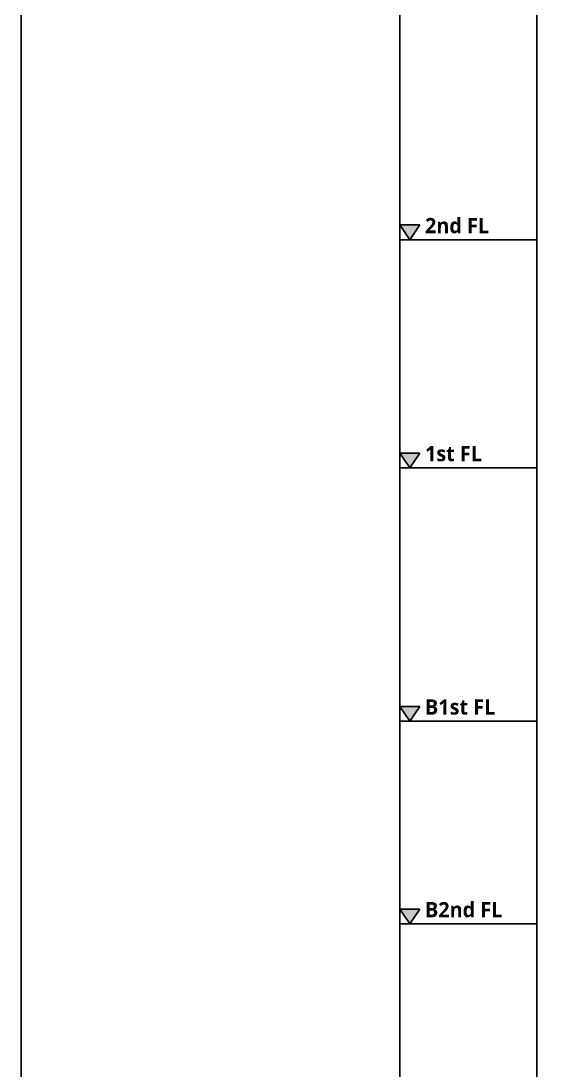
# Model space of a CAD drawing. Header units: millimetres. Extents: x 0 to 356400, y 0 to 68257.
# Drawn here: x 135150 to 145429, y 10798 to 31519 of the extents above; entities that cross this region are included whole.
import ezdxf

# ---------------------------------------------------------------- set-up
doc = ezdxf.new("R2010")
doc.units = ezdxf.units.MM
doc.header["$LTSCALE"] = 75
doc.layers.add('A-ANNO-TEXT1', color=7, linetype='Continuous')
doc.layers.add('A-ST-AXIS-DIM', color=7, linetype='Continuous')
doc.layers.add('Defpoint', color=161, linetype='Continuous', plot=False)
doc.layers.add('G(그리드1)', color=185, linetype='Continuous', plot=False)
doc.styles.add('SH_대대리576', font='')
doc.styles.get('SH_대대리576').set_extended_font_data('NanumGothic', bold=True)

# ---------------------------------------------------------------- blocks, each defined once
blk = doc.blocks.new('Level - GL_Architecture-538196-단면도-1')
at = {"layer": 'A-ST-AXIS-DIM'}
blk.add_hatch(color=256, dxfattribs=at).paths.add_polyline_path([(-50691, 1188), (-49899, 0), (-49107, 1188)], flags=0)
for p, q in [((-50691, 1188), (-49107, 1188)), ((-49899, 0), (-50691, 1188)), ((-49107, 1188), (-49899, 0)), ((-39756, 0), (-50691, 0))]:
    blk.add_line(p, q, dxfattribs=at)

msp = doc.modelspace()

# ---------------------------------------------------------------- linework, layer by layer
at = {"layer": 'Defpoint'}
msp.add_lwpolyline([(135150, 61500), (135150, 8250), (176700, 8250), (176700, 61500)], close=True, dxfattribs=at)
at = {"layer": 'G(그리드1)'}
for points in [[(169225, 59300), (142625, 59300), (142625, 6800), (169225, 6800)], [(169225, 59300), (145325, 59300), (145325, 6800), (169225, 6800)]]:
    msp.add_lwpolyline(points, close=True, dxfattribs=at)

# ---------------------------------------------------------------- block references
at = {"layer": 'A-ST-AXIS-DIM', "xscale": 0.2469135802469135, "yscale": 0.2469135802469135, "zscale": 0.2469135802469135}
for p in [(155141.2, 27200), (155141.2, 27200), (155141.2, 22700), (155141.2, 22700), (155141.2, 17700), (155141.2, 17700), (155141.2, 13700), (155141.2, 13700)]:
    msp.add_blockref('Level - GL_Architecture-538196-단면도-1', p, dxfattribs=at)

# ---------------------------------------------------------------- texts
at = {"layer": 'A-ANNO-TEXT1', "style": 'SH_대대리576'}
for s, p in [('2nd FL', (143120.6, 27331.5)), ('1st FL', (143120.6, 22831.5)), ('B1st FL', (143120.6, 17831.5)), ('B2nd FL', (143120.6, 13831.5))]:
    msp.add_text(s, height=300, dxfattribs=at).set_placement(p)

doc.saveas('drawing.dxf')
